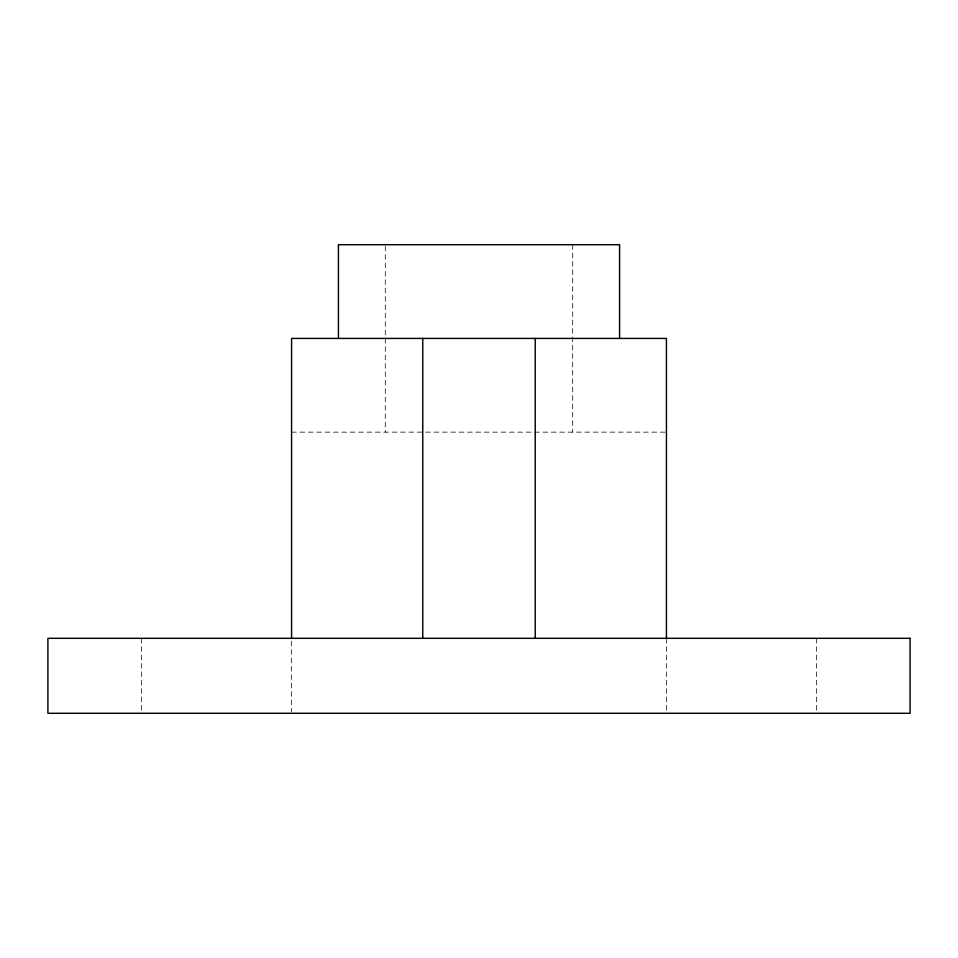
<?xml version="1.0" encoding="UTF-8"?>
<svg xmlns="http://www.w3.org/2000/svg" width="958" height="958" viewBox="0 0 958 958"><rect width="100%" height="100%" fill="white"/><g stroke="black" fill="none" stroke-linecap="round" stroke-linejoin="round"><path stroke-width="0.72" stroke-dasharray="4.79 3.59" d="M291.567 432.142L664.972 432.142M816.384 638.315L816.384 711.818M666.433 638.315L666.433 711.818M572.704 244.709L572.704 432.142M385.296 246.194L385.296 432.142M291.531 641.261L291.531 711.818M141.652 638.315L141.652 711.818"/><path stroke-width="1.44" d="M666.433 638.315L666.433 338.425L291.567 338.425L291.567 638.315M619.575 338.425L619.575 244.709L338.425 244.709L338.425 338.425M535.235 338.425L535.235 638.315M422.765 338.425L422.765 638.315M910.1 638.315L47.9 638.315L47.9 713.291L910.1 713.291L910.1 638.315"/></g></svg>
